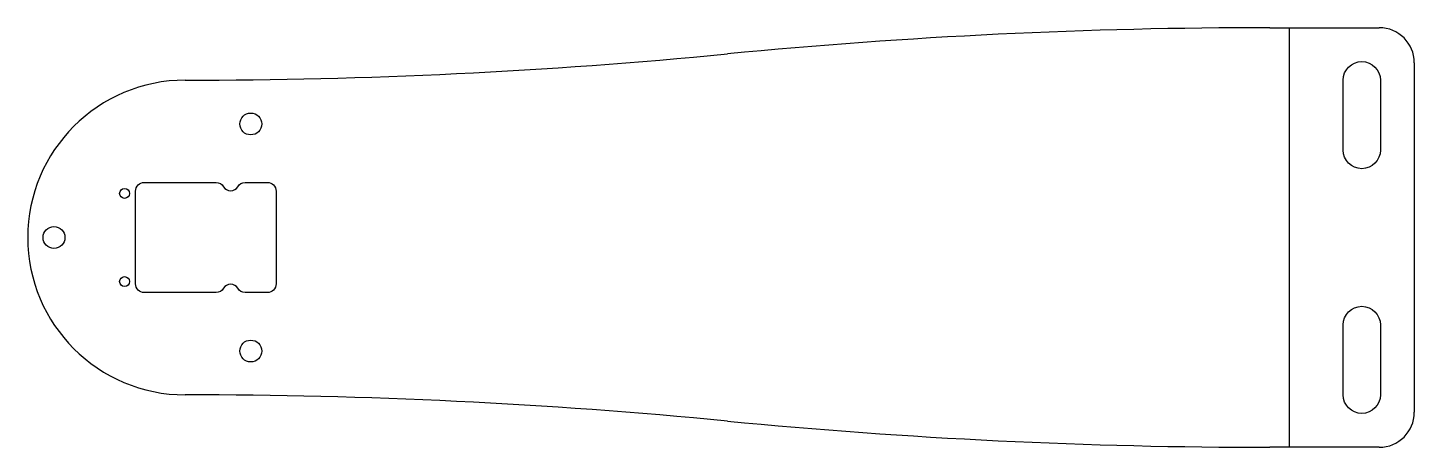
# Model space of a CAD drawing. Header units: inches. Extents: x -8.87 to 1.03, y -3 to 0.
import ezdxf

# ---------------------------------------------------------------- set-up
doc = ezdxf.new("R2010")
doc.units = ezdxf.units.IN
doc.header["$MEASUREMENT"] = 0

msp = doc.modelspace()

# ---------------------------------------------------------------- linework, layer by layer
for p, q in [((0, 0), (0.7827, 0)), ((1.0327, -0.25), (1.0327, -2.75)), ((0.7827, -3), (0, -3))]:
    msp.add_line(p, q)
at = {"color": 1}
msp.add_line((0.1414, -3), (0.1414, 0), dxfattribs=at)
for points in [[(0.5249, -0.875), (0.5249, -0.375, -1), (0.7906, -0.375), (0.7906, -0.875, -1)], [(-7.4758, -1.1367, 0.566441), (-7.3745, -1.1367, -0.263549), (-7.3209, -1.1063), (-7.1629, -1.1063, -0.414214), (-7.1004, -1.1688), (-7.1004, -1.8312, -0.414214), (-7.1629, -1.8937), (-7.3209, -1.8937, -0.263549), (-7.3745, -1.8633, 0.566441), (-7.4758, -1.8633, -0.263549), (-7.5295, -1.8937), (-8.0418, -1.8937, -0.414214), (-8.1043, -1.8312), (-8.1043, -1.1688, -0.414214), (-8.0418, -1.1063), (-7.5295, -1.1063, -0.263549)], [(0.7906, -2.125), (0.7906, -2.625, -1), (0.5249, -2.625), (0.5249, -2.125, -1)]]:
    msp.add_lwpolyline(points, format="xyb", close=True)
for centre, radius in [((-7.2812, -0.6881), 0.0781), ((-8.1831, -1.185), 0.035), ((-8.6875, -1.5), 0.0781), ((-8.1831, -1.815), 0.035), ((-7.2812, -2.3119), 0.0781)]:
    msp.add_circle(centre, radius)
for centre, radius, start, end in [((0, -40.1354), 40.1354, 90, 95.54043), ((0.7827, -0.25), 0.25, 0, 90), ((-7.75, 39.7604), 40.1354, 270, 275.54043), ((-7.75, -1.5), 1.125, 90, 270), ((-7.75, -42.7604), 40.1354, 84.45957, 90), ((0.7827, -2.75), 0.25, 270, 0), ((0, 37.1354), 40.1354, 264.45957, 270)]:
    msp.add_arc(centre, radius, start, end)

doc.saveas('drawing.dxf')
